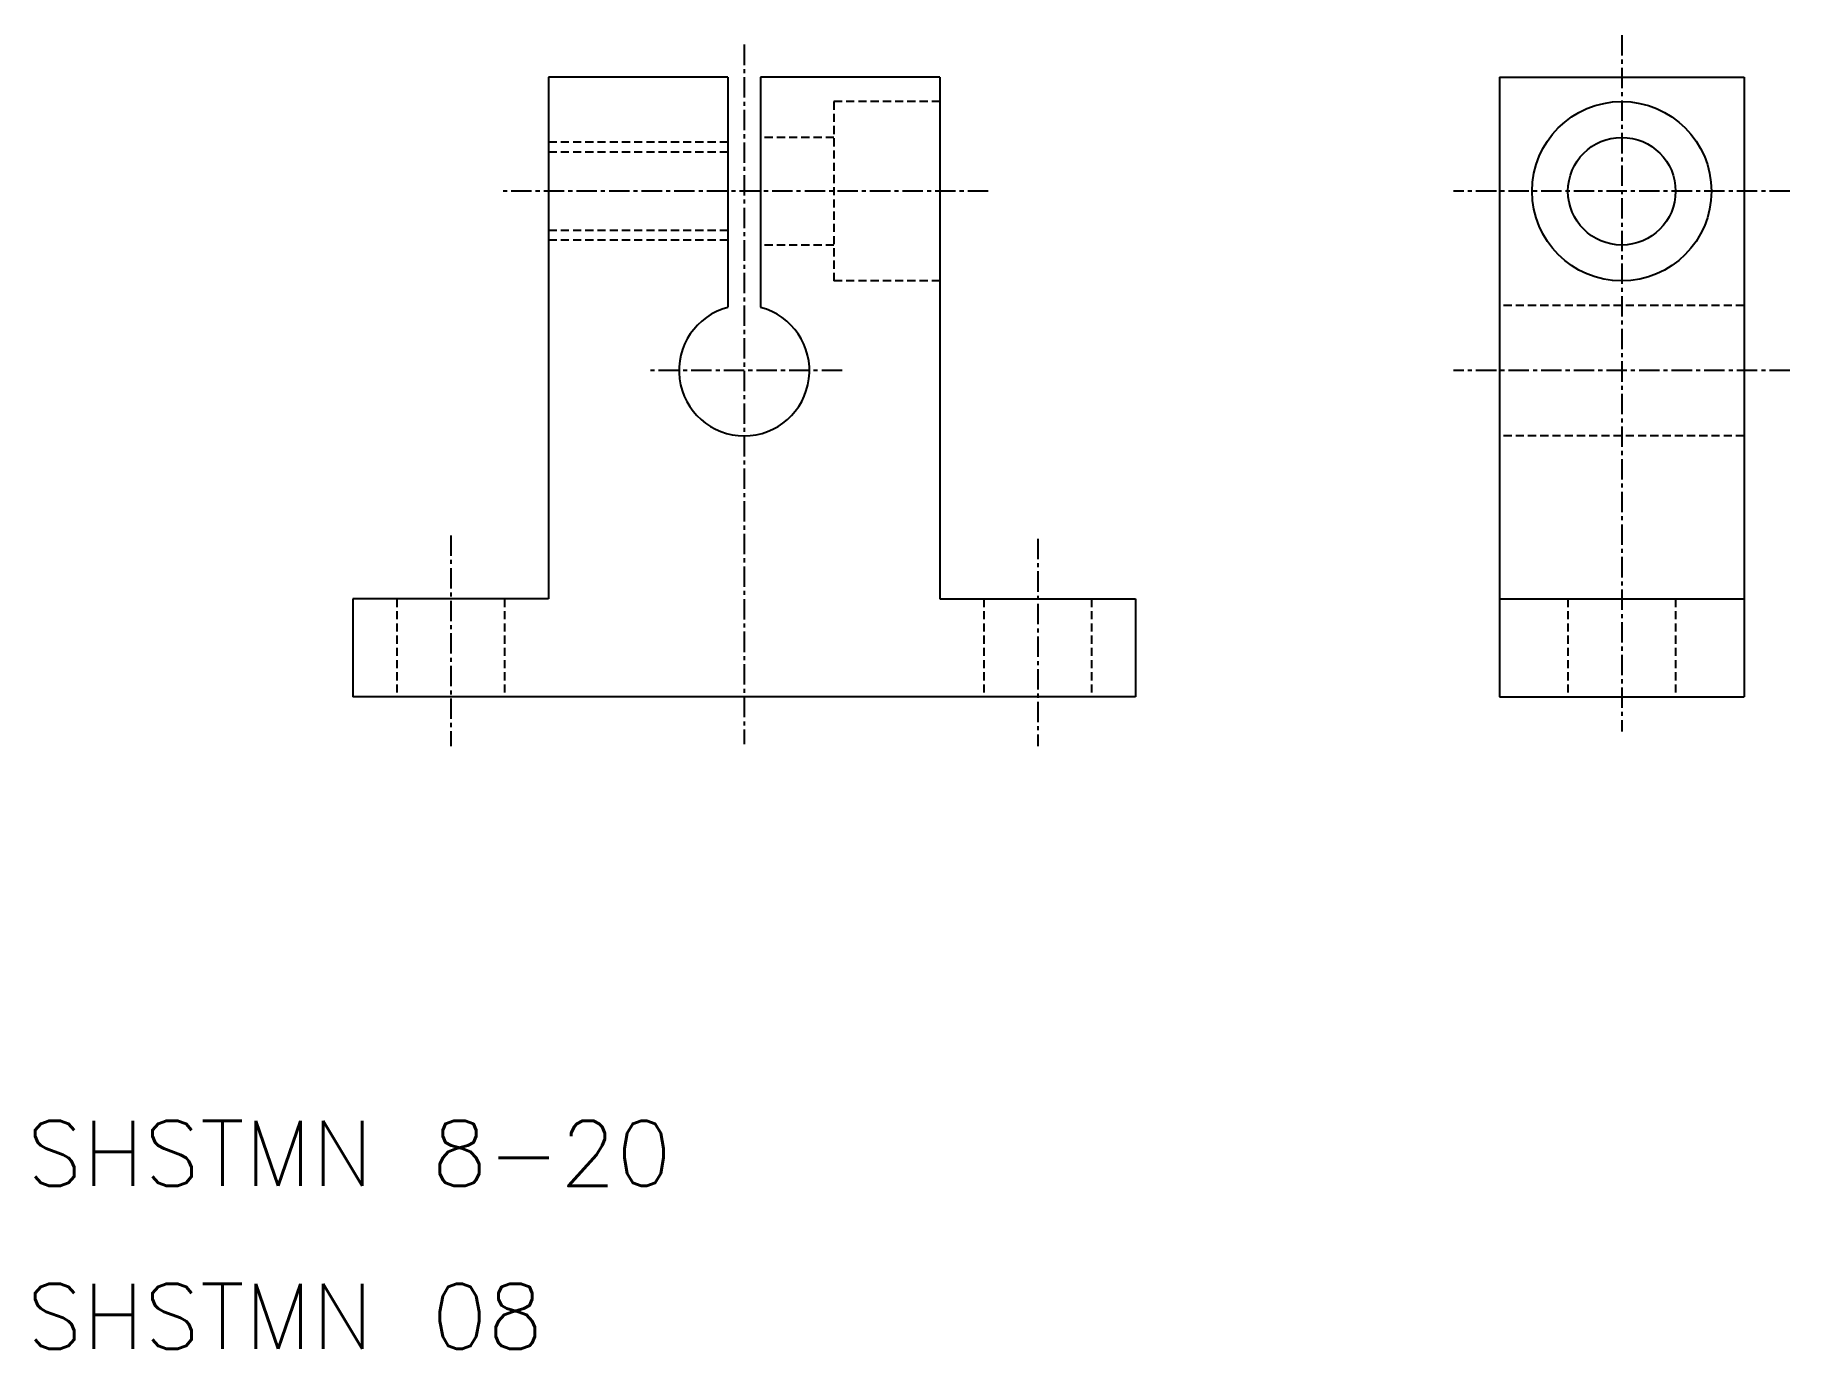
# Model space of a CAD drawing. Extents: x 511 to 619, y 76 to 156.
import ezdxf

# ---------------------------------------------------------------- set-up
doc = ezdxf.new("R2010")
doc.units = 0
doc.linetypes.add('CENTER', pattern=[2, 1.25, -0.25, 0.25, -0.25])
doc.linetypes.add('DASHED', pattern=[0.75, 0.5, -0.25])
doc.layers.get('0').update_dxf_attribs({"linetype": 'CONTINUOUS'})
doc.layers.add('CENTER', color=1, linetype='CENTER')
doc.styles.get("Standard").update_dxf_attribs({"font": 'txt.shx', "bigfont": 'bigfont.shx'})

msp = doc.modelspace()

# ---------------------------------------------------------------- linework, layer by layer
at = {"color": 7, "linetype": 'CONTINUOUS'}
for p, q in [((553.39, 153.6), (542.39, 153.6)), ((542.39, 153.6), (542.39, 121.6)), ((553.39, 153.6), (553.39, 139.48)), ((555.39, 153.6), (555.39, 139.48)), ((566.39, 153.6), (555.39, 153.6)), ((566.39, 153.6), (566.39, 121.6)), ((600.7, 153.6), (600.7, 115.6)), ((600.7, 153.6), (615.7, 153.6)), ((615.7, 153.6), (615.7, 115.6)), ((542.39, 121.6), (530.39, 121.6)), ((530.39, 121.6), (530.39, 115.6)), ((566.39, 121.6), (578.39, 121.6)), ((578.39, 121.6), (578.39, 115.6)), ((600.7, 121.6), (615.7, 121.6)), ((530.39, 120.1), (530.39, 120.1)), ((530.39, 118.6), (530.39, 118.6)), ((578.39, 115.6), (530.39, 115.6)), ((600.7, 115.6), (615.7, 115.6))]:
    msp.add_line(p, q, dxfattribs=at)
at = {"color": 3, "linetype": 'DASHED'}
for p, q in [((559.89, 152.1), (559.89, 141.1)), ((566.39, 152.1), (559.89, 152.1)), ((553.39, 149.6), (542.39, 149.6)), ((559.89, 149.9), (555.39, 149.9)), ((553.39, 149), (542.39, 149)), ((553.39, 144.2), (542.39, 144.2)), ((553.39, 143.6), (542.39, 143.6)), ((559.89, 143.3), (555.39, 143.3)), ((566.39, 141.1), (559.89, 141.1)), ((615.7, 139.6), (600.7, 139.6)), ((615.7, 131.6), (600.7, 131.6)), ((533.09, 121.6), (533.09, 115.6)), ((539.69, 121.6), (539.69, 115.6)), ((569.09, 121.6), (569.09, 115.6)), ((575.69, 121.6), (575.69, 115.6)), ((604.9, 121.6), (604.9, 115.6)), ((611.5, 121.6), (611.5, 115.6))]:
    msp.add_line(p, q, dxfattribs=at)
at = {"color": 7, "linetype": 'CONTINUOUS'}
for radius in [5.5, 3.3]:
    msp.add_circle((608.2, 146.6), radius, dxfattribs=at)
msp.add_arc((554.39, 135.6), 4, 104.4775, 75.5225, dxfattribs=at)
at = {"layer": 'CENTER', "color": 1, "linetype": 'CENTER'}
for p, q in [((608.2, 156.17), (608.2, 113.47)), ((554.39, 155.59), (554.39, 112.7)), ((569.35, 146.6), (539.35, 146.6)), ((618.51, 146.6), (597.89, 146.6)), ((560.39, 135.6), (548.39, 135.6)), ((618.51, 135.6), (597.89, 135.6)), ((536.39, 125.49), (536.39, 112.56)), ((572.39, 125.29), (572.39, 112.56))]:
    msp.add_line(p, q, dxfattribs=at)

# ---------------------------------------------------------------- texts
at = {"color": 7, "linetype": 'CONTINUOUS'}
for s, p in [('SHSTMN 8-20', (510.39, 85.6)), ('SHSTMN 08', (510.39, 75.6))]:
    msp.add_text(s, height=4, dxfattribs=at).set_placement(p)

doc.saveas('drawing.dxf')
